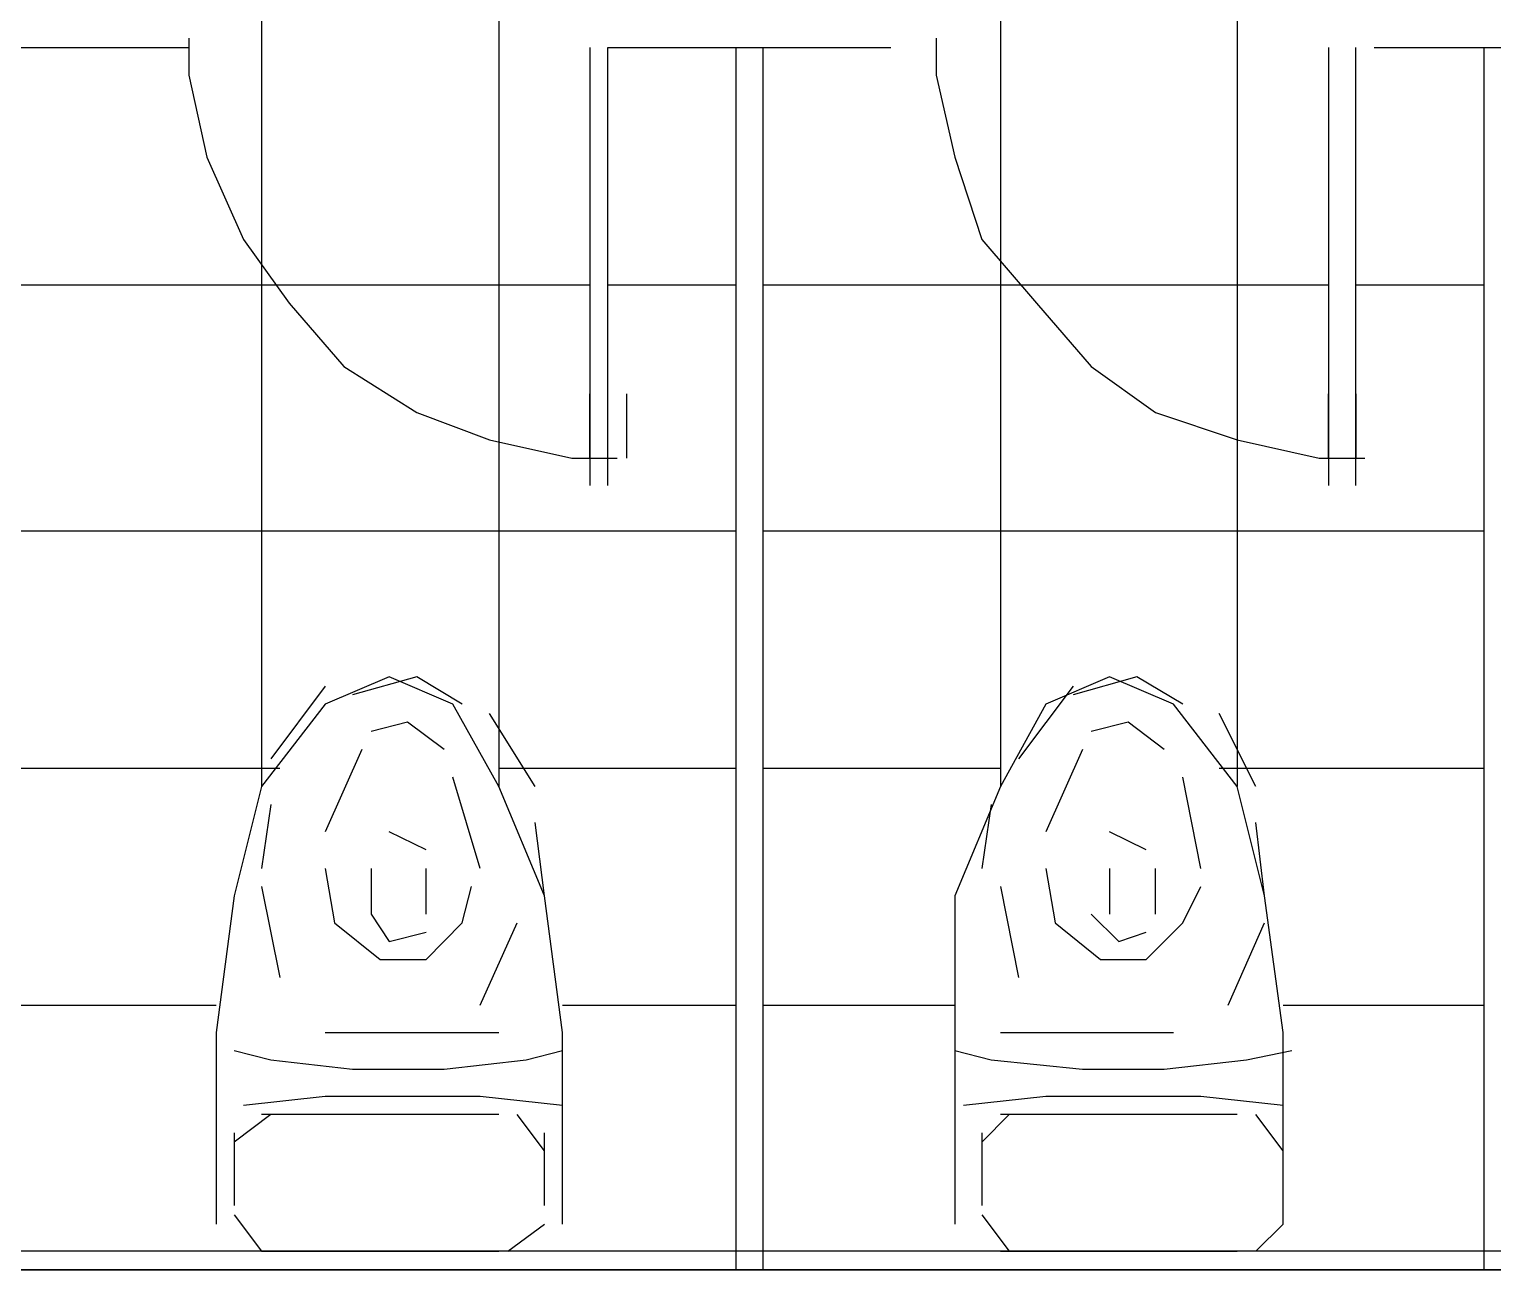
# Model space of a CAD drawing. Header units: millimetres. Extents: x 5 to 415, y 48 to 251.
# Drawn here: x 371.026 to 373.856, y 87.471 to 89.87 of the extents above; entities that cross this region are included whole.
import ezdxf

# ---------------------------------------------------------------- set-up
doc = ezdxf.new("R2010")
doc.units = ezdxf.units.MM
doc.layers.add('P', color=7, linetype='Continuous')

msp = doc.modelspace()

# ---------------------------------------------------------------- linework, layer by layer
at = {"layer": 'P'}
for points in [[(371.475, 93.698), (371.475, 88.406)], [(371.934, 93.698), (371.934, 88.406)], [(372.904, 93.698), (372.904, 88.406)], [(373.362, 93.698), (373.362, 88.406)], [(370.787, 89.835), (371.246, 89.835)], [(371.246, 89.835), (371.334, 89.835)], [(371.334, 89.853), (371.334, 89.782)], [(372.11, 89.835), (372.11, 88.988)], [(372.11, 89.835), (372.11, 88.988)], [(372.145, 89.835), (372.233, 89.835)], [(372.145, 88.988), (372.145, 89.835)], [(372.145, 88.988), (372.145, 89.835)], [(372.233, 89.835), (372.692, 89.835)], [(372.392, 89.835), (372.392, 87.471)], [(372.445, 87.471), (372.445, 89.835)], [(372.533, 89.835), (372.604, 89.835)], [(372.78, 89.853), (372.78, 89.782)], [(373.539, 89.835), (373.539, 88.988)], [(373.539, 89.835), (373.539, 88.988)], [(373.592, 88.988), (373.592, 89.835)], [(373.592, 88.988), (373.592, 89.835)], [(373.627, 89.835), (374.174, 89.835)], [(373.839, 89.835), (373.839, 87.471)], [(371.334, 89.782), (371.369, 89.623)], [(372.78, 89.782), (372.816, 89.623)], [(371.369, 89.623), (371.44, 89.464)], [(372.816, 89.623), (372.868, 89.464)], [(371.44, 89.464), (371.528, 89.341)], [(372.868, 89.464), (372.974, 89.341)], [(370.999, 89.376), (372.11, 89.376)], [(372.145, 89.376), (372.392, 89.376)], [(372.445, 89.376), (373.539, 89.376)], [(373.592, 89.376), (373.839, 89.376)], [(371.528, 89.341), (371.634, 89.218)], [(372.974, 89.341), (373.08, 89.218)], [(371.634, 89.218), (371.775, 89.129)], [(373.08, 89.218), (373.204, 89.129)], [(372.11, 89.165), (372.11, 89.041)], [(372.11, 89.041), (372.11, 89.165)], [(372.145, 89.041), (372.145, 89.165)], [(372.181, 89.165), (372.181, 89.041)], [(373.539, 89.165), (373.539, 89.041)], [(373.539, 89.041), (373.539, 89.165)], [(373.592, 89.165), (373.592, 89.041)], [(373.592, 89.041), (373.592, 89.165)], [(371.775, 89.129), (371.916, 89.076)], [(373.204, 89.129), (373.362, 89.076)], [(371.916, 89.076), (372.075, 89.041)], [(373.362, 89.076), (373.521, 89.041)], [(372.075, 89.041), (372.163, 89.041)], [(373.521, 89.041), (373.609, 89.041)], [(370.999, 88.9), (372.392, 88.9)], [(372.445, 88.9), (373.839, 88.9)], [(371.722, 88.618), (371.598, 88.565)], [(371.775, 88.618), (371.651, 88.583)], [(371.845, 88.565), (371.722, 88.618)], [(371.863, 88.565), (371.775, 88.618)], [(373.115, 88.618), (372.992, 88.565)], [(373.168, 88.618), (373.045, 88.583)], [(373.239, 88.565), (373.115, 88.618)], [(373.257, 88.565), (373.168, 88.618)], [(371.598, 88.6), (371.493, 88.459)], [(373.045, 88.6), (372.939, 88.459)], [(371.598, 88.565), (371.475, 88.406)], [(371.934, 88.406), (371.845, 88.565)], [(372.992, 88.565), (372.904, 88.406)], [(373.362, 88.406), (373.239, 88.565)], [(371.757, 88.53), (371.687, 88.512)], [(371.828, 88.477), (371.757, 88.53)], [(372.004, 88.406), (371.916, 88.547)], [(373.151, 88.53), (373.08, 88.512)], [(373.221, 88.477), (373.151, 88.53)], [(373.398, 88.406), (373.327, 88.547)], [(371.669, 88.477), (371.598, 88.318)], [(373.063, 88.477), (372.992, 88.318)], [(370.999, 88.441), (371.51, 88.441)], [(371.934, 88.441), (372.392, 88.441)], [(372.445, 88.441), (372.904, 88.441)], [(373.327, 88.441), (373.839, 88.441)], [(371.898, 88.247), (371.845, 88.424)], [(373.292, 88.247), (373.257, 88.424)], [(371.475, 88.406), (371.422, 88.194)], [(372.022, 88.194), (371.934, 88.406)], [(372.904, 88.406), (372.816, 88.194)], [(373.415, 88.194), (373.362, 88.406)], [(371.493, 88.371), (371.475, 88.247)], [(372.886, 88.371), (372.868, 88.247)], [(372.022, 88.194), (372.004, 88.336)], [(373.415, 88.194), (373.398, 88.336)], [(371.793, 88.283), (371.722, 88.318)], [(373.186, 88.283), (373.115, 88.318)], [(371.598, 88.247), (371.616, 88.142)], [(371.687, 88.247), (371.687, 88.159)], [(371.793, 88.159), (371.793, 88.247)], [(372.992, 88.247), (373.01, 88.142)], [(373.115, 88.247), (373.115, 88.159)], [(373.204, 88.159), (373.204, 88.247)], [(371.422, 88.194), (371.387, 87.93)], [(371.475, 88.212), (371.51, 88.036)], [(371.863, 88.142), (371.881, 88.212)], [(372.057, 87.93), (372.022, 88.194)], [(372.816, 88.194), (372.816, 87.93)], [(372.904, 88.212), (372.939, 88.036)], [(373.257, 88.142), (373.292, 88.212)], [(373.451, 87.93), (373.415, 88.194)], [(371.687, 88.159), (371.722, 88.106)], [(373.08, 88.159), (373.133, 88.106)], [(371.616, 88.142), (371.704, 88.071)], [(371.793, 88.071), (371.863, 88.142)], [(371.898, 87.983), (371.969, 88.142)], [(373.01, 88.142), (373.098, 88.071)], [(373.186, 88.071), (373.257, 88.142)], [(373.345, 87.983), (373.415, 88.142)], [(371.722, 88.106), (371.793, 88.124)], [(373.133, 88.106), (373.186, 88.124)], [(371.704, 88.071), (371.793, 88.071)], [(373.098, 88.071), (373.186, 88.071)], [(370.999, 87.983), (371.387, 87.983)], [(372.057, 87.983), (372.392, 87.983)], [(372.445, 87.983), (372.816, 87.983)], [(373.451, 87.983), (373.839, 87.983)], [(371.387, 87.93), (371.387, 87.559)], [(371.598, 87.93), (371.845, 87.93)], [(371.845, 87.93), (371.934, 87.93)], [(372.057, 87.559), (372.057, 87.93)], [(372.816, 87.93), (372.816, 87.559)], [(372.904, 87.93), (372.992, 87.93)], [(372.992, 87.93), (373.239, 87.93)], [(373.451, 87.559), (373.451, 87.93)], [(371.422, 87.895), (371.493, 87.877)], [(371.493, 87.877), (371.651, 87.859)], [(371.828, 87.859), (371.987, 87.877)], [(371.987, 87.877), (372.057, 87.895)], [(372.816, 87.895), (372.886, 87.877)], [(372.886, 87.877), (373.063, 87.859)], [(373.221, 87.859), (373.38, 87.877)], [(373.38, 87.877), (373.468, 87.895)], [(371.651, 87.859), (371.828, 87.859)], [(373.063, 87.859), (373.221, 87.859)], [(371.598, 87.806), (371.44, 87.789)], [(371.898, 87.806), (371.598, 87.806)], [(372.057, 87.789), (371.898, 87.806)], [(372.992, 87.806), (372.833, 87.789)], [(373.292, 87.806), (372.992, 87.806)], [(373.451, 87.789), (373.292, 87.806)], [(371.493, 87.771), (371.422, 87.718)], [(371.934, 87.771), (371.475, 87.771)], [(372.022, 87.701), (371.969, 87.771)], [(372.921, 87.771), (372.868, 87.718)], [(373.362, 87.771), (372.904, 87.771)], [(373.451, 87.701), (373.398, 87.771)], [(371.422, 87.736), (371.422, 87.665)], [(372.022, 87.665), (372.022, 87.736)], [(372.868, 87.736), (372.868, 87.665)], [(373.451, 87.665), (373.451, 87.736)], [(371.422, 87.665), (371.422, 87.595)], [(372.022, 87.595), (372.022, 87.665)], [(372.868, 87.665), (372.868, 87.595)], [(373.451, 87.595), (373.451, 87.665)], [(371.422, 87.577), (371.475, 87.507)], [(372.868, 87.577), (372.921, 87.507)], [(371.951, 87.507), (372.022, 87.559)], [(373.398, 87.507), (373.451, 87.559)], [(377.137, 87.507), (363.89, 87.507)], [(371.475, 87.507), (371.934, 87.507)], [(372.904, 87.507), (373.362, 87.507)], [(363.89, 87.471), (377.19, 87.471)], [(380.771, 87.471), (368.423, 87.471)]]:
    msp.add_lwpolyline(points, dxfattribs=at)

doc.saveas('drawing.dxf')
